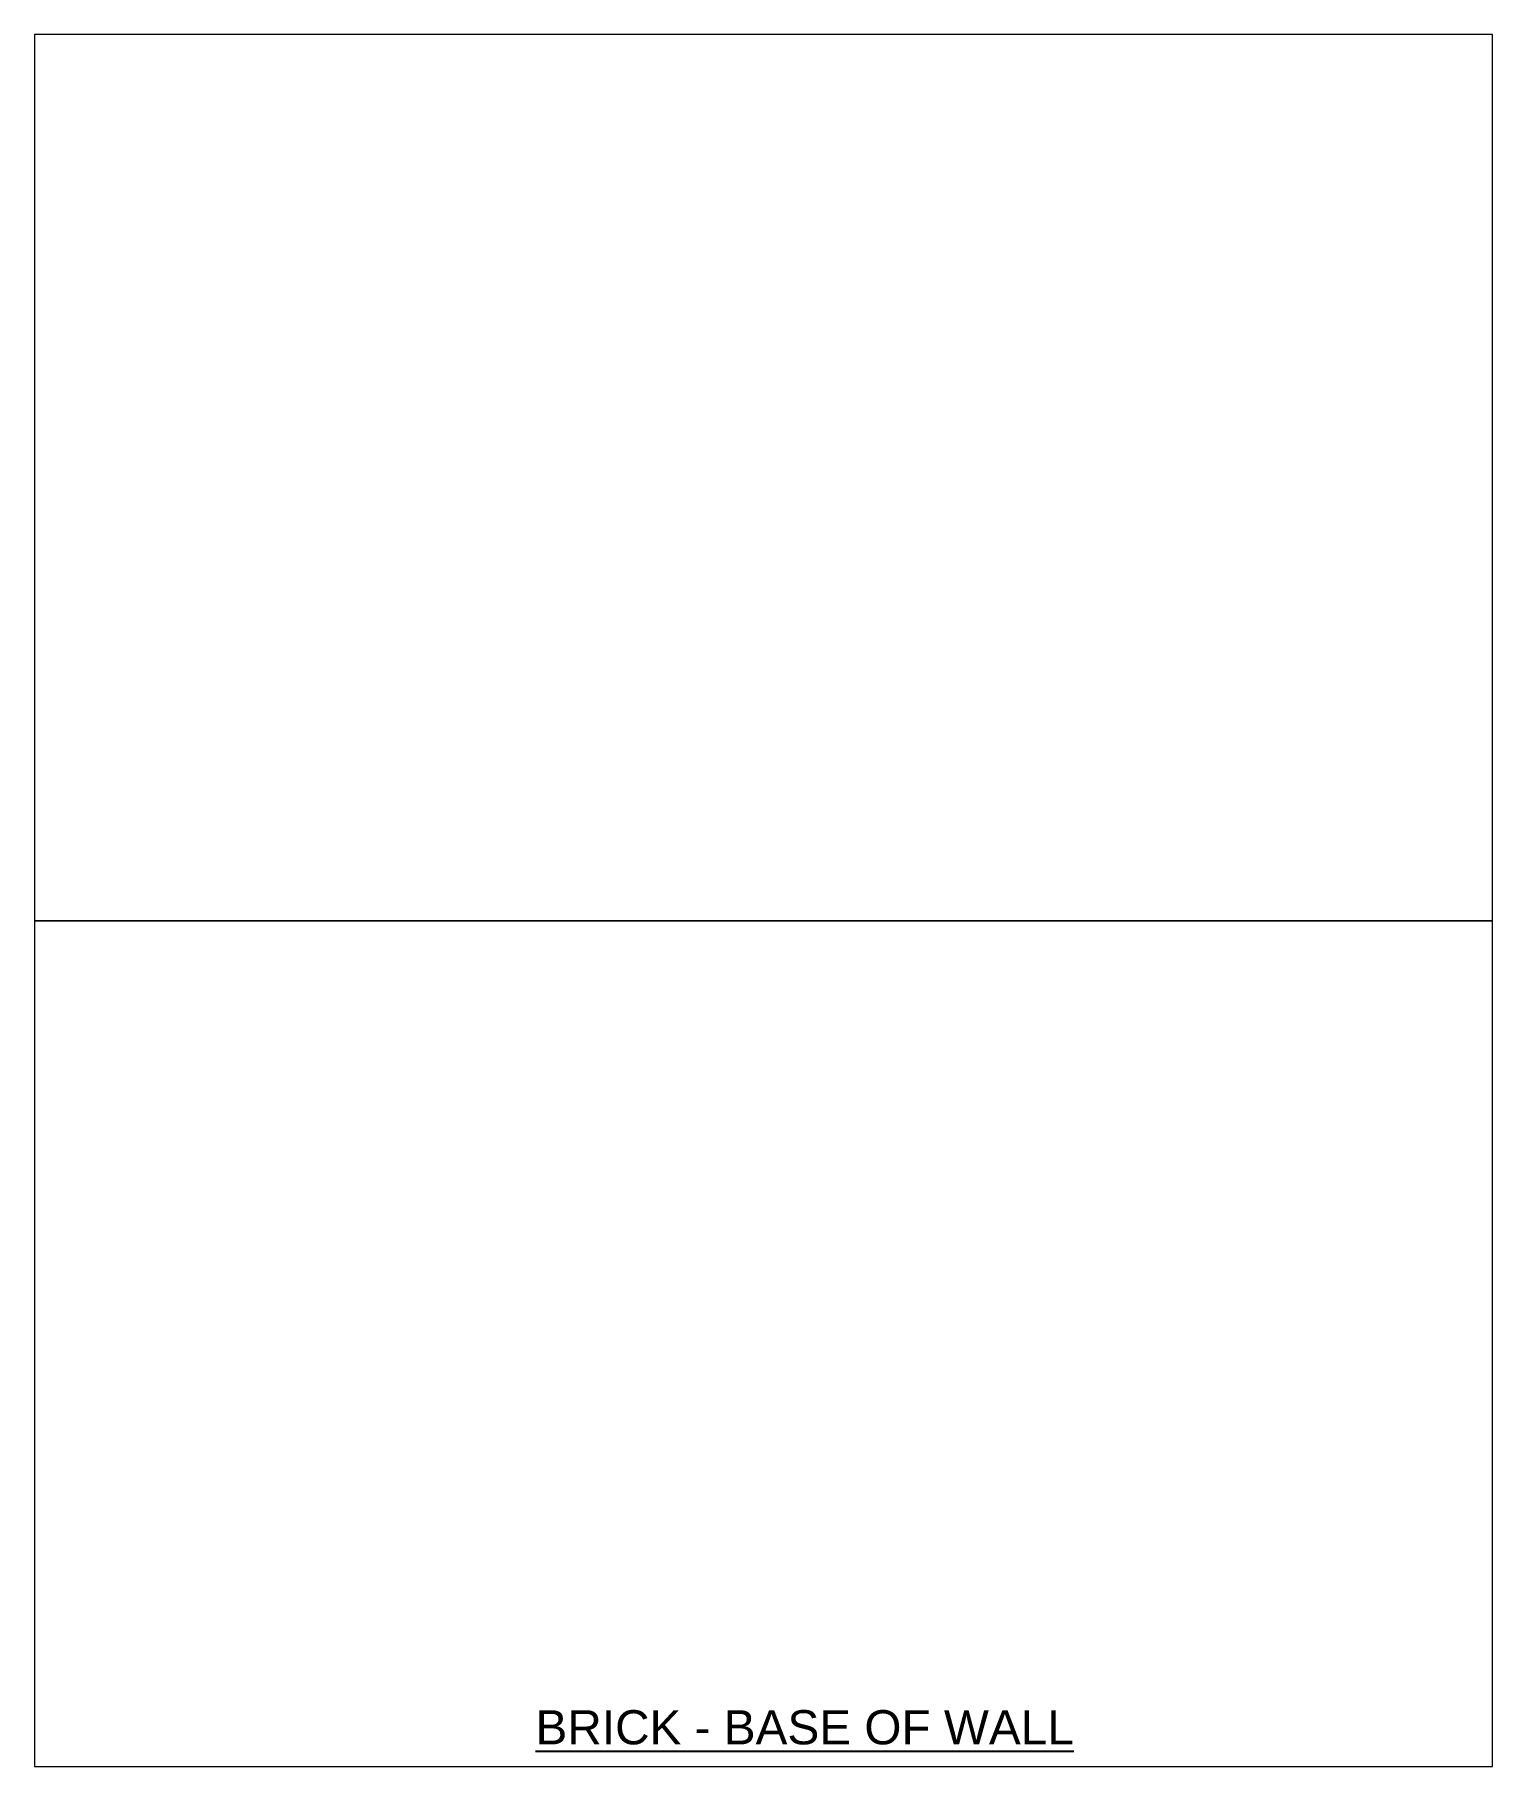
# Paper-space layout 'Layout1' of a CAD drawing. Extents: x -0.25 to 7.75, y 1 to 10.5.
import ezdxf

# ---------------------------------------------------------------- set-up
doc = ezdxf.new("R2010")
doc.units = 0
doc.header["$LTSCALE"] = 1.5
doc.header["$MEASUREMENT"] = 0
doc.layers.get('DEFPOINTS').update_dxf_attribs({"linetype": 'CONTINUOUS'})
doc.layers.add('8X11-TTB$0$B', color=5, linetype='CONTINUOUS')
doc.layers.add('TEXT', color=7, linetype='CONTINUOUS')
doc.styles.add('DETAILS', font='sanss___.ttf', dxfattribs={"height": 1})

psp = doc.layouts.get("Layout1")

# ---------------------------------------------------------------- texts
at = {"layer": 'TEXT', "insert": (2.4988, 1.3082), "char_height": 0.1875, "width": 6.196192, "attachment_point": 1, "style": 'DETAILS'}
psp.add_mtext('{\\LBRICK - BASE OF WALL }', dxfattribs=at)

# ---------------------------------------------------------------- viewports
at = {"layer": '8X11-TTB$0$B', "color": 7}
psp.add_viewport(center=(3.75, 3.319), size=(8, 4.638047), view_center_point=(-22.3184, 15.3591), view_height=27.828284, dxfattribs=at)
at = {"layer": 'DEFPOINTS'}
psp.add_viewport(center=(3.75, 8.069), size=(8, 4.861953), view_center_point=(-22.0163, 46.2282), view_height=29.171716, status=3, dxfattribs=at)

doc.saveas('drawing.dxf')
